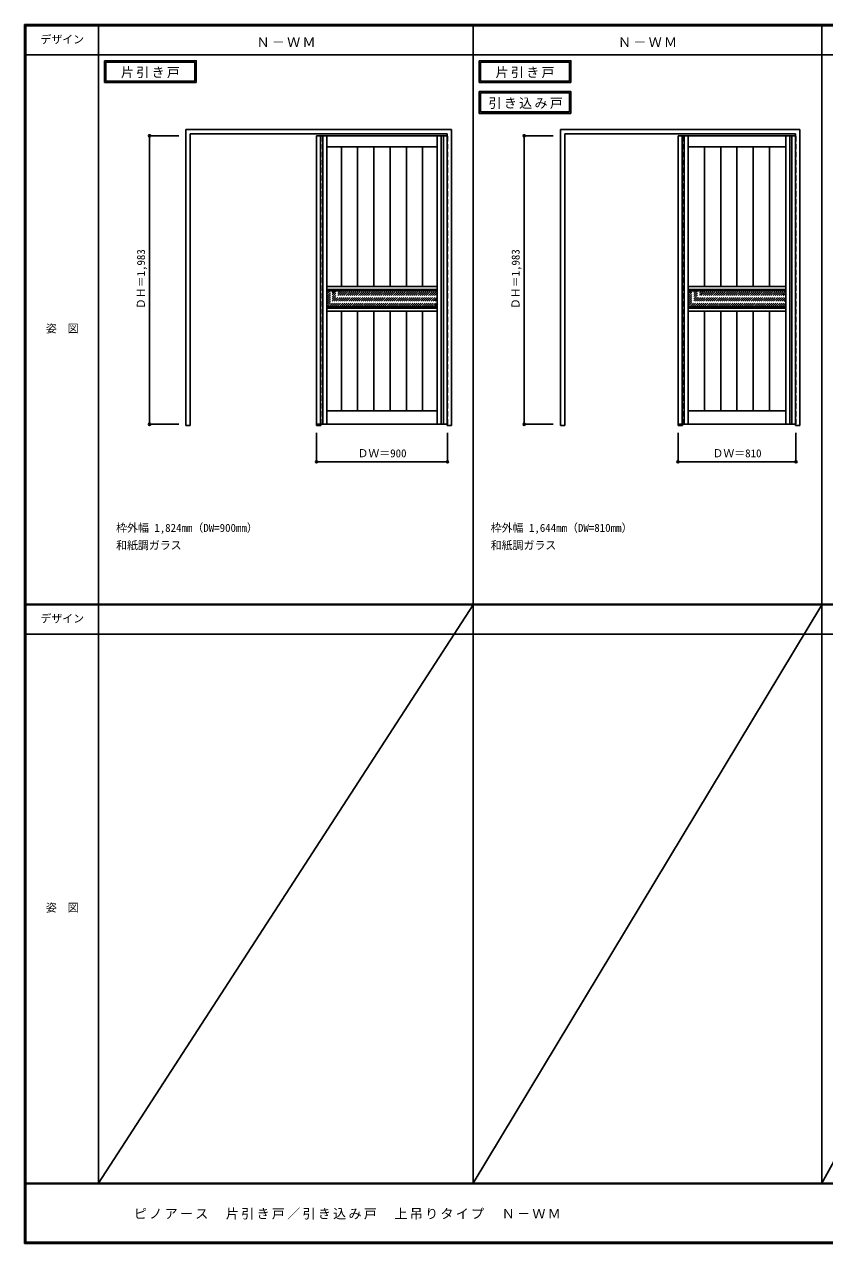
# Model space of a CAD drawing. Units: millimetres, scale not verified. Extents: x -6000 to 5700, y -4307 to 4175.
# Drawn here: x -6000 to -502, y -4205 to 4175 of the extents above; entities that cross this region are included whole.
import ezdxf
from ezdxf.enums import TextEntityAlignment as Align

# ---------------------------------------------------------------- set-up
doc = ezdxf.new("R2010")
doc.units = ezdxf.units.MM
doc.header["$LTSCALE"] = 30
doc.header["$PDMODE"] = 32
doc.header["$PDSIZE"] = 15
doc.linetypes.add('DASHED1', pattern=[1.8, 1.2, -0.6])
for name, color, linetype in [('0-2_扉', 4, 'DASHED1'), ('0-3_仕上げ', 3, 'Continuous'), ('0-4_枠', 3, 'Continuous'), ('0-A_文字', 7, 'Continuous'), ('0-B_寸法', 7, 'Continuous'), ('0-C_ハッチ', 4, 'DASHED1'), ('F-1_枠', 6, 'Continuous'), ('F-A_文字', 7, 'Continuous')]:
    doc.layers.add(name, color=color, linetype=linetype)
doc.styles.add('ＭＳ ゴシック', font='')
doc.styles.get('ＭＳ ゴシック').set_extended_font_data('MS Gothic')

msp = doc.modelspace()

# ---------------------------------------------------------------- linework, layer by layer
at = {"layer": '0-2_扉'}
for p, q in [((-3993, 3409.5), (-3993, 3405.5)), ((-3096, 3409.5), (-3093, 3409.5)), ((-3093, 1426.5), (-3093, 3409.5)), ((-1509, 3409.5), (-1509, 3405.5)), ((-702, 3409.5), (-699, 3409.5)), ((-3096, 1426.5), (-3093, 1426.5))]:
    msp.add_line(p, q, dxfattribs=at)
at = {"layer": '0-2_扉', "color": 3, "linetype": 'Continuous'}
for p, q in [((-3096, 3409.5), (-3993, 3409.5)), ((-3993, 3409.5), (-3993, 1426.5)), ((-1509, 3409.5), (-1509, 1426.5)), ((-702, 3409.5), (-1509, 3409.5)), ((-3096, 1426.5), (-3993, 1426.5)), ((-702, 1426.5), (-1509, 1426.5))]:
    msp.add_line(p, q, dxfattribs=at)
at = {"layer": '0-2_扉'}
msp.add_lwpolyline([(-702, 1426.5), (-699, 1426.5), (-699, 3409.5)], dxfattribs=at)
at = {"layer": '0-3_仕上げ'}
for p, q in [((-3965.5, 3409.5), (-3965.5, 1426.5)), ((-3950.5, 3409.5), (-3950.5, 1426.5)), ((-3135.5, 1426.5), (-3135.5, 3409.5)), ((-3120.5, 1426.5), (-3120.5, 3409.5)), ((-1481.5, 3409.5), (-1481.5, 1426.5)), ((-1466.5, 3409.5), (-1466.5, 1426.5)), ((-741.5, 1426.5), (-741.5, 3409.5)), ((-726.5, 1426.5), (-726.5, 3409.5)), ((-3822.25, 3333.5), (-3822.25, 2374.5)), ((-3710.55, 3333.5), (-3710.55, 2374.5)), ((-3598.85, 3333.5), (-3598.85, 2374.5)), ((-3487.15, 3333.5), (-3487.15, 2374.5)), ((-3375.45, 3333.5), (-3375.45, 2374.5)), ((-3263.75, 2374.5), (-3263.75, 3333.5)), ((-1327.4, 3333.5), (-1327.4, 2374.5)), ((-1215.7, 3333.5), (-1215.7, 2374.5)), ((-1104, 3333.5), (-1104, 2374.5)), ((-992.3, 3333.5), (-992.3, 2374.5)), ((-880.6, 3333.5), (-880.6, 2374.5)), ((-3163, 2353.5), (-3923, 2353.5)), ((-769, 2353.5), (-1439, 2353.5)), ((-3163, 2225.5), (-3923, 2225.5)), ((-3822.25, 2204.5), (-3822.25, 1518.5)), ((-3710.55, 2204.5), (-3710.55, 1518.5)), ((-3598.85, 2204.5), (-3598.85, 1518.5)), ((-3487.15, 2204.5), (-3487.15, 1518.5)), ((-3375.45, 2204.5), (-3375.45, 1518.5)), ((-3263.75, 1518.5), (-3263.75, 2204.5)), ((-769, 2225.5), (-1439, 2225.5)), ((-1327.4, 2204.5), (-1327.4, 1518.5)), ((-1215.7, 2204.5), (-1215.7, 1518.5)), ((-1104, 2204.5), (-1104, 1518.5)), ((-992.3, 2204.5), (-992.3, 1518.5)), ((-880.6, 2204.5), (-880.6, 1518.5))]:
    msp.add_line(p, q, dxfattribs=at)
at = {"layer": '0-3_仕上げ', "color": 7}
for p, q in [((-3923, 3409.5), (-3923, 1426.5)), ((-3163, 1426.5), (-3163, 3409.5)), ((-1439, 3409.5), (-1439, 1426.5)), ((-769, 1426.5), (-769, 3409.5)), ((-3163, 3333.5), (-3923, 3333.5)), ((-769, 3333.5), (-1439, 3333.5)), ((-3163, 2374.5), (-3923, 2374.5)), ((-769, 2374.5), (-1439, 2374.5)), ((-3163, 2344.5), (-3923, 2344.5)), ((-769, 2344.5), (-1439, 2344.5)), ((-3163, 2234.5), (-3923, 2234.5)), ((-3163, 2204.5), (-3923, 2204.5)), ((-769, 2234.5), (-1439, 2234.5)), ((-769, 2204.5), (-1439, 2204.5)), ((-3163, 1518.5), (-3923, 1518.5)), ((-769, 1518.5), (-1439, 1518.5))]:
    msp.add_line(p, q, dxfattribs=at)
at = {"layer": '0-4_枠'}
for p, q in [((-4890, 1418), (-4890, 3453)), ((-4890, 3453), (-3066, 3453)), ((-3066, 1418), (-3066, 3453)), ((-2316, 1418), (-2316, 3453)), ((-2316, 3453), (-672, 3453)), ((-672, 1418), (-672, 3453)), ((-4860, 3423), (-3096, 3423)), ((-4860, 1418), (-4860, 3423)), ((-3096, 1418), (-3096, 3423)), ((-2286, 3423), (-702, 3423)), ((-2286, 1418), (-2286, 3423)), ((-702, 1418), (-702, 3423)), ((-3993, 1426.5), (-3993, 1418)), ((-3963, 1426.5), (-3963, 1418)), ((-1509, 1426.5), (-1509, 1418)), ((-1479, 1426.5), (-1479, 1418)), ((-4890, 1418), (-4860, 1418)), ((-3993, 1418), (-3963, 1418)), ((-3096, 1418), (-3066, 1418)), ((-2316, 1418), (-2286, 1418)), ((-1509, 1418), (-1479, 1418)), ((-702, 1418), (-672, 1418))]:
    msp.add_line(p, q, dxfattribs=at)
at = {"layer": '0-4_枠', "color": 4, "linetype": 'DASHED1'}
for p, q in [((-3993, 1426.5), (-3993, 3423)), ((-3963, 1426.5), (-3963, 3423)), ((-1509, 1426.5), (-1509, 3423)), ((-1479, 1426.5), (-1479, 3423))]:
    msp.add_line(p, q, dxfattribs=at)
at = {"layer": '0-A_文字'}
for p, q in [((-5450, 3925), (-5450, 3775)), ((-5440, 3915), (-5440, 3785)), ((-5440, 3915), (-4828.97, 3915)), ((-4828.97, 3915), (-4828.97, 3785)), ((-2876, 3925), (-2876, 3775)), ((-2866, 3915), (-2866, 3785)), ((-2866, 3915), (-2254.97, 3915)), ((-2254.97, 3915), (-2254.97, 3785)), ((-5450, 3775), (-4818.97, 3775)), ((-5440, 3785), (-4828.97, 3785)), ((-2876, 3775), (-2244.97, 3775)), ((-2866, 3785), (-2254.97, 3785)), ((-2876, 3713.53), (-2876, 3563.53)), ((-2866, 3703.53), (-2866, 3573.53)), ((-2866, 3703.53), (-2254.97, 3703.53)), ((-2254.97, 3703.53), (-2254.97, 3573.53)), ((-2876, 3563.53), (-2244.97, 3563.53)), ((-2866, 3573.53), (-2254.97, 3573.53))]:
    msp.add_line(p, q, dxfattribs=at)
for points in [[(-5450, 3925), (-4818.97, 3925), (-4818.97, 3775)], [(-2876, 3925), (-2244.97, 3925), (-2244.97, 3775)], [(-2876, 3713.53), (-2244.97, 3713.53), (-2244.97, 3563.53)]]:
    msp.add_lwpolyline(points, dxfattribs=at)
at = {"layer": '0-B_寸法', "color": 4}
for p, q in [((-5140, 3409.5), (-5140, 1426.5)), ((-5140, 3409.5), (-4940, 3409.5)), ((-2566, 3409.5), (-2566, 1426.5)), ((-2566, 3409.5), (-2366, 3409.5)), ((-5140, 1426.5), (-4940, 1426.5)), ((-2566, 1426.5), (-2366, 1426.5)), ((-3993, 1168), (-3993, 1368)), ((-3093, 1168), (-3093, 1368)), ((-1509, 1168), (-1509, 1368)), ((-699, 1168), (-699, 1368)), ((-3093, 1168), (-3993, 1168)), ((-699, 1168), (-1509, 1168))]:
    msp.add_line(p, q, dxfattribs=at)
at = {"layer": '0-B_寸法'}
for p in [(-5140, 3409.5), (-2566, 3409.5), (-5140, 1426.5), (-2566, 1426.5), (-3993, 1168), (-3093, 1168), (-1509, 1168), (-699, 1168)]:
    msp.add_point(p, dxfattribs=at)
at = {"layer": '0-C_ハッチ'}
for p, q in [((-3923, 2234.77), (-3813.27, 2344.5)), ((-3923, 2248.91), (-3827.41, 2344.5)), ((-3923, 2263.05), (-3841.55, 2344.5)), ((-3923, 2277.2), (-3855.7, 2344.5)), ((-3923, 2291.34), (-3869.84, 2344.5)), ((-3923, 2305.48), (-3883.98, 2344.5)), ((-3923, 2319.62), (-3898.12, 2344.5)), ((-3923, 2333.76), (-3912.26, 2344.5)), ((-3909.13, 2234.5), (-3799.13, 2344.5)), ((-3894.98, 2234.5), (-3784.98, 2344.5)), ((-3880.84, 2234.5), (-3770.84, 2344.5)), ((-3866.7, 2234.5), (-3756.7, 2344.5)), ((-3852.56, 2234.5), (-3742.56, 2344.5)), ((-3838.42, 2234.5), (-3728.42, 2344.5)), ((-3824.27, 2234.5), (-3714.27, 2344.5)), ((-3810.13, 2234.5), (-3700.13, 2344.5)), ((-3795.99, 2234.5), (-3685.99, 2344.5)), ((-3781.85, 2234.5), (-3671.85, 2344.5)), ((-3767.71, 2234.5), (-3657.71, 2344.5)), ((-3753.56, 2234.5), (-3643.56, 2344.5)), ((-3739.42, 2234.5), (-3629.42, 2344.5)), ((-3725.28, 2234.5), (-3615.28, 2344.5)), ((-3711.14, 2234.5), (-3601.14, 2344.5)), ((-3696.99, 2234.5), (-3586.99, 2344.5)), ((-3682.85, 2234.5), (-3572.85, 2344.5)), ((-3668.71, 2234.5), (-3558.71, 2344.5)), ((-3654.57, 2234.5), (-3544.57, 2344.5)), ((-3640.43, 2234.5), (-3530.43, 2344.5)), ((-3626.28, 2234.5), (-3516.28, 2344.5)), ((-3612.14, 2234.5), (-3502.14, 2344.5)), ((-3598, 2234.5), (-3488, 2344.5)), ((-3583.86, 2234.5), (-3473.86, 2344.5)), ((-3569.72, 2234.5), (-3459.72, 2344.5)), ((-3555.57, 2234.5), (-3445.57, 2344.5)), ((-3541.43, 2234.5), (-3431.43, 2344.5)), ((-3527.29, 2234.5), (-3417.29, 2344.5)), ((-3513.15, 2234.5), (-3403.15, 2344.5)), ((-3499.01, 2234.5), (-3389.01, 2344.5)), ((-3484.86, 2234.5), (-3374.86, 2344.5)), ((-3470.72, 2234.5), (-3360.72, 2344.5)), ((-3456.58, 2234.5), (-3346.58, 2344.5)), ((-3442.44, 2234.5), (-3332.44, 2344.5)), ((-3428.29, 2234.5), (-3318.29, 2344.5)), ((-3414.15, 2234.5), (-3304.15, 2344.5)), ((-3400.01, 2234.5), (-3290.01, 2344.5)), ((-3385.87, 2234.5), (-3275.87, 2344.5)), ((-3371.73, 2234.5), (-3261.73, 2344.5)), ((-3357.58, 2234.5), (-3247.58, 2344.5)), ((-3343.44, 2234.5), (-3233.44, 2344.5)), ((-3329.3, 2234.5), (-3219.3, 2344.5)), ((-3315.16, 2234.5), (-3205.16, 2344.5)), ((-3301.02, 2234.5), (-3191.02, 2344.5)), ((-3286.87, 2234.5), (-3176.87, 2344.5)), ((-3272.73, 2234.5), (-3163, 2344.23)), ((-3258.59, 2234.5), (-3163, 2330.09)), ((-3244.45, 2234.5), (-3163, 2315.95)), ((-3230.3, 2234.5), (-3163, 2301.8)), ((-3216.16, 2234.5), (-3163, 2287.66)), ((-3202.02, 2234.5), (-3163, 2273.52)), ((-1439, 2237.34), (-1331.84, 2344.5)), ((-1439, 2251.48), (-1345.98, 2344.5)), ((-1439, 2265.63), (-1360.13, 2344.5)), ((-1439, 2279.77), (-1374.27, 2344.5)), ((-1439, 2293.91), (-1388.41, 2344.5)), ((-1439, 2308.05), (-1402.55, 2344.5)), ((-1439, 2322.2), (-1416.7, 2344.5)), ((-1439, 2336.34), (-1430.84, 2344.5)), ((-1427.7, 2234.5), (-1317.7, 2344.5)), ((-1413.56, 2234.5), (-1303.56, 2344.5)), ((-1399.42, 2234.5), (-1289.42, 2344.5)), ((-1385.27, 2234.5), (-1275.27, 2344.5)), ((-1371.13, 2234.5), (-1261.13, 2344.5)), ((-1356.99, 2234.5), (-1246.99, 2344.5)), ((-1342.85, 2234.5), (-1232.85, 2344.5)), ((-1328.71, 2234.5), (-1218.71, 2344.5)), ((-1314.56, 2234.5), (-1204.56, 2344.5)), ((-1300.42, 2234.5), (-1190.42, 2344.5)), ((-1286.28, 2234.5), (-1176.28, 2344.5)), ((-1272.14, 2234.5), (-1162.14, 2344.5)), ((-1257.99, 2234.5), (-1147.99, 2344.5)), ((-1243.85, 2234.5), (-1133.85, 2344.5)), ((-1229.71, 2234.5), (-1119.71, 2344.5)), ((-1215.57, 2234.5), (-1105.57, 2344.5)), ((-1201.43, 2234.5), (-1091.43, 2344.5)), ((-1187.28, 2234.5), (-1077.28, 2344.5)), ((-1173.14, 2234.5), (-1063.14, 2344.5)), ((-1159, 2234.5), (-1049, 2344.5)), ((-1144.86, 2234.5), (-1034.86, 2344.5)), ((-1130.72, 2234.5), (-1020.72, 2344.5)), ((-1116.57, 2234.5), (-1006.57, 2344.5)), ((-1102.43, 2234.5), (-992.43, 2344.5)), ((-1088.29, 2234.5), (-978.29, 2344.5)), ((-1074.15, 2234.5), (-964.15, 2344.5)), ((-1060.01, 2234.5), (-950.01, 2344.5)), ((-1045.86, 2234.5), (-935.86, 2344.5)), ((-1031.72, 2234.5), (-921.72, 2344.5)), ((-1017.58, 2234.5), (-907.58, 2344.5)), ((-1003.44, 2234.5), (-893.44, 2344.5)), ((-989.29, 2234.5), (-879.29, 2344.5)), ((-975.15, 2234.5), (-865.15, 2344.5)), ((-961.01, 2234.5), (-851.01, 2344.5)), ((-946.87, 2234.5), (-836.87, 2344.5)), ((-932.73, 2234.5), (-822.73, 2344.5)), ((-918.58, 2234.5), (-808.58, 2344.5)), ((-904.44, 2234.5), (-794.44, 2344.5)), ((-890.3, 2234.5), (-780.3, 2344.5)), ((-876.16, 2234.5), (-769, 2341.66)), ((-862.02, 2234.5), (-769, 2327.52)), ((-847.87, 2234.5), (-769, 2313.37)), ((-833.73, 2234.5), (-769, 2299.23)), ((-819.59, 2234.5), (-769, 2285.09)), ((-805.45, 2234.5), (-769, 2270.95)), ((-3187.88, 2234.5), (-3163, 2259.38)), ((-3173.74, 2234.5), (-3163, 2245.24)), ((-791.3, 2234.5), (-769, 2256.8)), ((-777.16, 2234.5), (-769, 2242.66))]:
    msp.add_line(p, q, dxfattribs=at)
at = {"layer": 'F-1_枠'}
for p, q in [((-6000, 4175), (5700, 4175)), ((-6000, 4175), (-6000, -4205)), ((-6000, 4170), (5700, 4170)), ((-6000, 4165), (5700, 4165)), ((-5995, 4175), (-5995, -4205)), ((-5990, 4175), (-5990, -4205)), ((-5490, 4175), (-5490, -3790)), ((-2916, -3790), (-2916, 4175)), ((-522, -3790), (-522, 4175)), ((-6000, 3965), (5700, 3965)), ((-6000, 190.5), (5700, 190.5)), ((-6000, 187.5), (5700, 187.5)), ((-6000, 184.5), (5700, 184.5)), ((-6000, -15.5), (5700, -15.5)), ((5700, -3790), (-6000, -3790)), ((5700, -3795), (-6000, -3795)), ((5700, -4195), (-6000, -4195)), ((5700, -4200), (-6000, -4200)), ((5700, -4205), (-6000, -4205))]:
    msp.add_line(p, q, dxfattribs=at)
at = {"layer": 'F-A_文字'}
for p, q in [((-2916, 184.5), (-5490, -3790)), ((-522, 184.5), (-2916, -3790)), ((1678, 184.5), (-522, -3790))]:
    msp.add_line(p, q, dxfattribs=at)

# ---------------------------------------------------------------- texts
at = {"layer": '0-A_文字', "style": 'ＭＳ ゴシック'}
for s, p in [('枠外幅 1,824mm（DW=900mm）', (-5370, 670.5)), ('枠外幅 1,644mm（DW=810mm）', (-2796, 670.5)), ('和紙調ガラス', (-5370, 550.5)), ('和紙調ガラス', (-2796, 550.5))]:
    msp.add_text(s, height=54.99, dxfattribs=at).set_placement(p, align=Align.BOTTOM_LEFT)
at = {"layer": '0-A_文字', "char_height": 65.98, "attachment_point": 7, "style": 'ＭＳ ゴシック'}
for s, insert in [('\\T1.17;Ｎ－ＷＭ', (-4405.5, 4020)), ('\\T1.17;Ｎ－ＷＭ', (-1921.5, 4020)), ('\\T1.17;片引き戸', (-5336.98, 3805)), ('\\T1.17;片引き戸', (-2762.98, 3805)), ('\\T1.17;引き込み戸', (-2811.34, 3593.53))]:
    msp.add_mtext(s, dxfattribs=dict(at, insert=insert))
at = {"layer": '0-B_寸法', "style": 'ＭＳ ゴシック'}
for p in [(-5155, 2217.75), (-2581, 2217.75)]:
    msp.add_text('ＤＨ＝1,983', height=54.99, rotation=90, dxfattribs=at).set_placement(p, align=Align.BOTTOM_LEFT)
for s, p in [('ＤＷ＝900', (-3711.75, 1183)), ('ＤＷ＝810', (-1272.75, 1183))]:
    msp.add_text(s, height=54.99, dxfattribs=at).set_placement(p, align=Align.BOTTOM_LEFT)
at = {"layer": 'F-A_文字', "style": 'ＭＳ ゴシック'}
for s, p in [('デザイン', (-5890, 4027.5)), ('姿\u3000図', (-5852.5, 2040.25)), ('デザイン', (-5890, 47)), ('姿\u3000図', (-5852.5, -1940.25))]:
    msp.add_text(s, height=54.99, dxfattribs=at).set_placement(p, align=Align.BOTTOM_LEFT)
at = {"layer": 'F-A_文字', "insert": (-5247.55, -4040), "char_height": 65.98, "attachment_point": 7, "style": 'ＭＳ ゴシック'}
msp.add_mtext('\\T1.17;ピノアース\u3000片引き戸／引き込み戸\u3000上吊りタイプ\u3000Ｎ－ＷＭ', dxfattribs=at)

doc.saveas('drawing.dxf')
